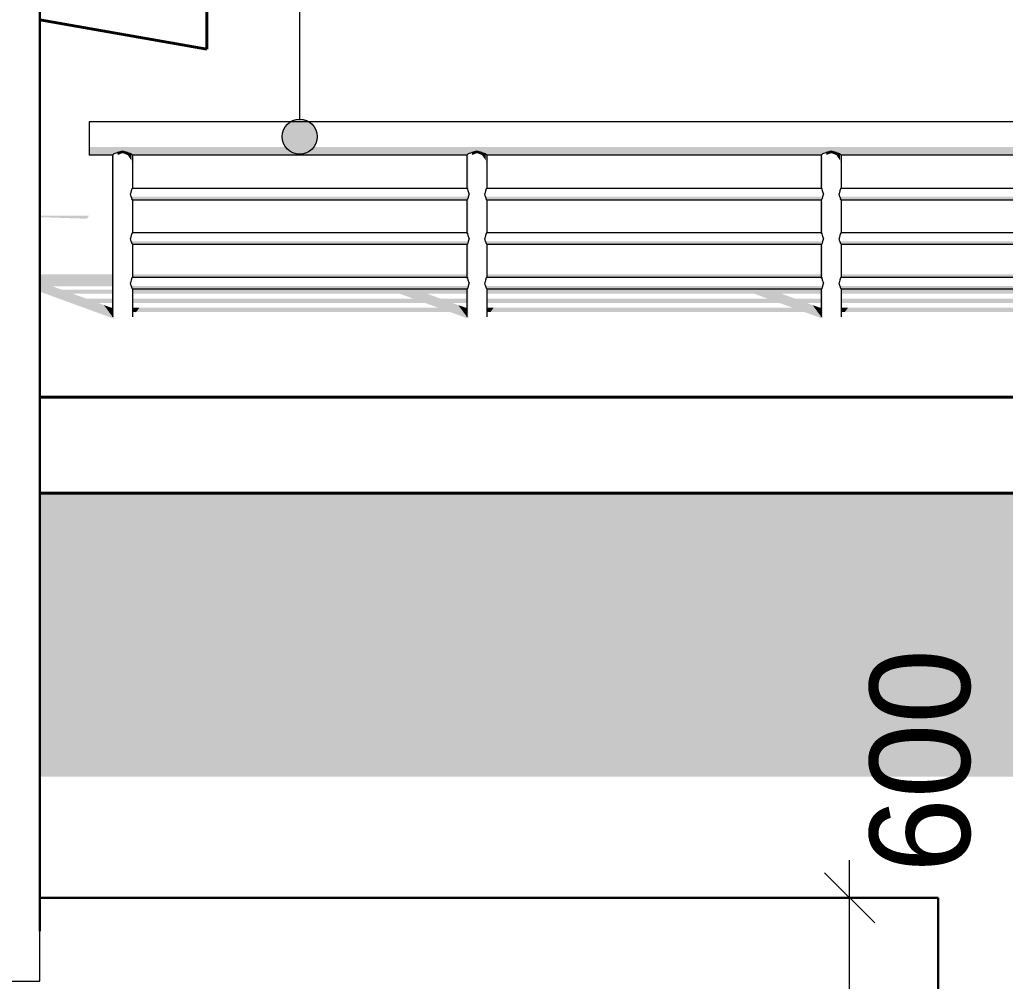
# Model space of a CAD drawing. Extents: x 433743 to 1380979, y -3599 to 36112.
# Drawn here: x 504949 to 507900, y 27650 to 30528 of the extents above; entities that cross this region are included whole.
import ezdxf
from ezdxf.enums import TextEntityAlignment as Align

# ---------------------------------------------------------------- set-up
doc = ezdxf.new("R2010")
doc.units = 0
doc.header["$MEASUREMENT"] = 0
for name, color, linetype, lineweight in [('0_Ном_пера__1', 7, 'Continuous', 13), ('0_Ном_пера__120', 7, 'Continuous', 13), ('0_Ном_пера__7', 7, 'Continuous', 5), ('Интерьер- Перегородка_Ном_пера__41', 7, 'Continuous', 30), ('Интерьер- Перегородка_Ном_пера__7', 7, 'Continuous', 5), ('Крыши_Ном_пера__61', 7, 'Continuous', 40), ('Крыши_Ном_пера__7', 7, 'Continuous', 5), ('Мебель_Ном_пера__1', 7, 'Continuous', 13), ('Мебель_Ном_пера__7', 7, 'Continuous', 5), ('Перекрытия_Ном_пера__21', 7, 'Continuous', 20)]:
    doc.layers.add(name, color=color, linetype=linetype, lineweight=lineweight)
doc.layers.add('0_Ном_пера__98', color=7, linetype='Continuous', lineweight=13, true_color=0x001f3e)
for name, color, linetype in [('Интерьер- Перегородка', 7, 'Continuous'), ('Крыши', 7, 'Continuous'), ('Мебель', 7, 'Continuous'), ('Перекрытия', 7, 'Continuous')]:
    doc.layers.add(name, color=color, linetype=linetype)
doc.styles.add('СГЕНЕРИР_СТИЛЬ_1', font='')
doc.styles.add('СГЕНЕРИР_СТИЛЬ_2', font='')
doc.styles.add('СГЕНЕРИР_СТИЛЬ_3', font='')
doc.styles.get('СГЕНЕРИР_СТИЛЬ_1').set_extended_font_data('Century Gothic')
doc.styles.get('СГЕНЕРИР_СТИЛЬ_2').set_extended_font_data('Century Gothic', bold=True)
doc.styles.get('СГЕНЕРИР_СТИЛЬ_3').set_extended_font_data('Arial Unicode MS Кириллический')
doc.dimstyles.new('СГЕНЕРИР_СТИЛЬ__1', dxfattribs={"dimtxt": 300, "dimasz": 142.5, "dimexe": 0.18, "dimexo": 300, "dimgap": 0.09, "dimtad": 3, "dimdec": 0, "dimzin": 0, "dimdsep": 46, "dimtxsty": 'СГЕНЕРИР_СТИЛЬ_3', "dimblk": 'ARROWHEAD_6', "dimblk1": 'ARROWHEAD_6', "dimblk2": 'ARROWHEAD_6', "dimcen": 0.09, "dimclrd": 256, "dimclre": 256, "dimclrt": 256, "dimadec": 0, "dimazin": 0, "dimtfac": 1, "dimtdec": 4, "dimtmove": 0, "dimatfit": 3, "dimfxl": 0, "dimtolj": 1, "dimtzin": 0, "dimarcsym": 0})
doc.dimstyles.new('СГЕНЕРИР_СТИЛЬ__2', dxfattribs={"dimtxt": 300, "dimasz": 142.5, "dimexe": 0.18, "dimexo": 300, "dimgap": 0.09, "dimtad": 1, "dimdec": 0, "dimzin": 0, "dimdsep": 46, "dimtxsty": 'СГЕНЕРИР_СТИЛЬ_3', "dimblk": 'ARROWHEAD_6', "dimblk1": 'ARROWHEAD_6', "dimblk2": 'ARROWHEAD_6', "dimcen": 0.09, "dimclrd": 256, "dimclre": 256, "dimclrt": 256, "dimadec": 0, "dimazin": 0, "dimtfac": 1, "dimtdec": 4, "dimtmove": 0, "dimatfit": 3, "dimfxl": 0, "dimtolj": 1, "dimtzin": 0, "dimarcsym": 0})

# ---------------------------------------------------------------- blocks, each defined once
blk = doc.blocks.new('Элемент разреза_695', base_point=(133390.9, 0))
at = {"layer": 'Мебель_Ном_пера__7', "linetype": 'Continuous'}
for points in [[(505157, 30129.4), (505241, 30129.4), (505242, 30130.4), (505257, 30134.4), (505272, 30130.4), (505273, 30129.4), (506301.9, 30129.4), (506302.8, 30130.4), (506317.8, 30134.4), (506332.8, 30130.4), (506333.8, 30129.4), (507362.7, 30129.4), (507363.7, 30130.4), (507378.7, 30134.4), (507393.7, 30130.4), (507394.7, 30129.4), (508423.5, 30129.4), (508424.5, 30130.4), (508439.5, 30134.4), (508454.5, 30130.4), (508455.5, 30129.4), (509484.4, 30129.4), (509485.3, 30130.4), (509500.3, 30134.4), (509515.3, 30130.4), (509516.3, 30129.4), (510545.2, 30129.4), (510546.2, 30130.4), (510561.2, 30134.4), (510576.2, 30130.4), (510577.2, 30129.4), (510661.2, 30129.4), (510661.2, 30147.7), (505157, 30147.7)], [(505157, 30122.7), (505227, 30122.7), (505231, 30126.7), (505241, 30129.4), (505157, 30129.4)], [(505227, 30122.7), (505227, 29638.8), (505231, 29633.4), (505231, 30126.7)], [(505242, 30130.4), (505242, 30123.2), (505257, 30128.9), (505257, 30134.4)], [(505257, 30134.4), (505257, 30128.9), (505272, 30123.2), (505272, 30130.4)], [(505272, 30130.4), (505272, 30123.2), (505276, 30117.5), (505276, 30128.6), (505273, 30129.4)], [(505273, 30129.4), (505283, 30126.7), (505287, 30122.7), (506287.8, 30122.7), (506291.9, 30126.7), (506301.9, 30129.4)], [(505283, 30126.7), (505276, 30128.6), (505276, 30117.5), (505283, 30107.6)], [(505283, 30107.6), (505287, 30086.4), (505287, 30122.7), (505283, 30126.7)], [(506291.9, 30126.7), (506287.8, 30122.7), (506287.8, 30024.3), (506290.2, 30022), (506291.9, 30015.7)], [(506302.8, 30130.4), (506302.8, 30123.2), (506317.8, 30128.9), (506317.8, 30134.4)], [(506317.8, 30128.9), (506332.8, 30123.2), (506332.8, 30130.4), (506317.8, 30134.4)], [(506332.8, 30130.4), (506332.8, 30123.2), (506336.9, 30117.5), (506336.9, 30128.6), (506333.8, 30129.4)], [(506333.8, 30129.4), (506343.8, 30126.7), (506347.8, 30122.7), (507348.7, 30122.7), (507352.7, 30126.7), (507362.7, 30129.4)], [(506336.9, 30117.5), (506343.8, 30107.6), (506343.8, 30126.7), (506336.9, 30128.6)], [(506343.8, 30126.7), (506343.8, 30107.6), (506347.8, 30086.4), (506347.8, 30122.7)], [(507348.7, 30024.3), (507351, 30022), (507352.7, 30015.7), (507352.7, 30126.7), (507348.7, 30122.7)], [(507363.7, 30130.4), (507363.7, 30123.2), (507378.7, 30128.9), (507378.7, 30134.4)], [(507393.7, 30130.4), (507378.7, 30134.4), (507378.7, 30128.9), (507393.7, 30123.2)], [(507393.7, 30123.2), (507397.7, 30117.5), (507397.7, 30128.6), (507394.7, 30129.4), (507393.7, 30130.4)], [(507394.7, 30129.4), (507404.7, 30126.7), (507408.7, 30122.7), (508409.5, 30122.7), (508413.5, 30126.7), (508423.5, 30129.4)], [(507397.7, 30117.5), (507404.7, 30107.6), (507404.7, 30126.7), (507397.7, 30128.6)], [(507404.7, 30126.7), (507404.7, 30107.6), (507408.7, 30086.4), (507408.7, 30122.7)], [(506276.9, 30024.3), (506285.6, 30022), (506290.2, 30022), (506287.8, 30024.3)], [(506291.9, 30015.7), (506290.2, 30022), (506285.6, 30022)], [(507337.7, 30024.3), (507346.4, 30022), (507351, 30022), (507348.7, 30024.3)], [(507352.7, 30015.7), (507351, 30022), (507346.4, 30022)], [(505283, 29997.9), (505284.7, 29991.7), (506290.2, 29991.7), (506291.9, 29997.9), (506292, 29998.1), (505282.8, 29998.1)], [(505283, 29997.9), (505282.8, 29998.1), (505283, 29997.9)], [(505283, 29997.9), (505287, 29976.7), (505287, 29989.3), (505284.7, 29991.7), (505283, 29997.9)], [(505287, 29989.3), (506287.8, 29989.3), (506290.2, 29991.7), (505284.7, 29991.7)], [(506287.8, 29891), (506290.2, 29888.7), (506291.9, 29882.4), (506291.9, 29997.9), (506290.2, 29991.7), (506287.8, 29989.3)], [(506343.8, 29997.9), (506345.5, 29991.7), (507351, 29991.7), (507352.7, 29997.9), (507352.8, 29998.1), (506343.7, 29998.1)], [(506343.7, 29998.1), (506343.8, 29997.9), (506343.8, 29997.9)], [(506343.8, 29997.9), (506347.8, 29976.7), (506347.8, 29989.3), (506345.5, 29991.7), (506343.8, 29997.9)], [(506347.8, 29989.3), (507348.7, 29989.3), (507351, 29991.7), (506345.5, 29991.7)], [(507351, 29991.7), (507348.7, 29989.3), (507348.7, 29891), (507351, 29888.7), (507352.7, 29882.4), (507352.7, 29997.9)], [(507404.7, 29997.9), (507406.3, 29991.7), (508411.8, 29991.7), (508413.5, 29997.9), (508413.7, 29998.1), (507404.5, 29998.1)], [(507404.5, 29998.1), (507404.7, 29997.9), (507404.7, 29997.9)], [(507406.3, 29991.7), (507404.7, 29997.9), (507404.7, 29997.9), (507408.7, 29976.7), (507408.7, 29989.3)], [(507408.7, 29989.3), (508409.5, 29989.3), (508411.8, 29991.7), (507406.3, 29991.7)], [(506276.9, 29891), (506285.6, 29888.7), (506290.2, 29888.7), (506287.8, 29891)], [(507337.7, 29891), (507346.4, 29888.7), (507351, 29888.7), (507348.7, 29891)], [(505283, 29864.6), (505284.7, 29858.4), (506290.2, 29858.4), (506291.9, 29864.6), (506292, 29864.8), (505282.8, 29864.8)], [(505282.8, 29864.8), (505283, 29864.5), (505283, 29864.6)], [(505283, 29864.5), (505287, 29843.3), (505287, 29856), (505284.7, 29858.4), (505283, 29864.6)], [(506291.9, 29882.4), (506290.2, 29888.7), (506285.6, 29888.7)], [(506290.2, 29858.4), (506287.8, 29856), (506287.8, 29757.7), (506290.2, 29755.3), (506291.9, 29749.1), (506291.9, 29864.6)], [(506343.8, 29864.6), (506345.5, 29858.4), (507351, 29858.4), (507352.7, 29864.6), (507352.8, 29864.8), (506343.7, 29864.8)], [(506343.8, 29864.6), (506343.7, 29864.8), (506343.8, 29864.5)], [(506343.8, 29864.5), (506347.8, 29843.3), (506347.8, 29856), (506345.5, 29858.4), (506343.8, 29864.6)], [(507352.7, 29882.4), (507351, 29888.7), (507346.4, 29888.7)], [(507348.7, 29757.7), (507351, 29755.3), (507352.7, 29749.1), (507352.7, 29864.6), (507351, 29858.4), (507348.7, 29856)], [(507404.7, 29864.6), (507406.3, 29858.4), (508411.8, 29858.4), (508413.5, 29864.6), (508413.7, 29864.8), (507404.5, 29864.8)], [(507404.5, 29864.8), (507404.7, 29864.5), (507404.7, 29864.6)], [(507404.7, 29864.5), (507408.7, 29843.3), (507408.7, 29856), (507406.3, 29858.4), (507404.7, 29864.6)], [(505287, 29856), (506287.8, 29856), (506290.2, 29858.4), (505284.7, 29858.4)], [(506347.8, 29856), (507348.7, 29856), (507351, 29858.4), (506345.5, 29858.4)], [(507408.7, 29856), (508409.5, 29856), (508411.8, 29858.4), (507406.3, 29858.4)], [(506287.8, 29757.7), (506276.9, 29757.7), (506285.6, 29755.3), (506290.2, 29755.3)], [(506291.9, 29749.1), (506290.2, 29755.3), (506285.6, 29755.3)], [(507337.7, 29757.7), (507346.4, 29755.3), (507351, 29755.3), (507348.7, 29757.7)], [(507352.7, 29749.1), (507351, 29755.3), (507346.4, 29755.3)], [(505283, 29731.3), (505284.7, 29725), (506290.2, 29725), (506291.9, 29731.3), (506292, 29731.4), (505282.8, 29731.4)], [(505282.8, 29731.4), (505283, 29731.2), (505283, 29731.3)], [(505283, 29731.2), (505287, 29710), (505287, 29722.7), (505284.7, 29725), (505283, 29731.3)], [(505287, 29722.7), (506287.8, 29722.7), (506290.2, 29725), (505284.7, 29725)], [(506287.8, 29722.7), (506287.8, 29638.8), (506291.9, 29633.4), (506291.9, 29731.3), (506290.2, 29725)], [(506343.8, 29731.3), (506345.5, 29725), (507351, 29725), (507352.7, 29731.3), (507352.8, 29731.4), (506343.7, 29731.4)], [(506343.7, 29731.4), (506343.8, 29731.2), (506343.8, 29731.3)], [(506345.5, 29725), (506343.8, 29731.3), (506343.8, 29731.2), (506347.8, 29710), (506347.8, 29722.7)], [(506347.8, 29722.7), (507348.7, 29722.7), (507351, 29725), (506345.5, 29725)], [(507348.7, 29638.8), (507352.7, 29633.4), (507352.7, 29731.3), (507351, 29725), (507348.7, 29722.7)], [(507404.7, 29731.3), (507406.3, 29725), (508411.8, 29725), (508413.5, 29731.3), (508413.7, 29731.4), (507404.5, 29731.4)], [(507404.7, 29731.3), (507404.5, 29731.4), (507404.7, 29731.2)], [(507404.7, 29731.2), (507408.7, 29710), (507408.7, 29722.7), (507406.3, 29725), (507404.7, 29731.3)], [(507408.7, 29722.7), (508409.5, 29722.7), (508411.8, 29725), (507406.3, 29725)]]:
    blk.add_hatch(color=256, dxfattribs=at).paths.add_polyline_path(points, flags=0)
at = {"layer": 'Мебель_Ном_пера__1', "linetype": 'Continuous'}
for p, q in [((505157, 30222.7), (505157, 30216)), ((510661.2, 30222.7), (505157, 30222.7)), ((505157, 30216), (505157, 30197.7)), ((505157, 30197.7), (505157, 30172.7)), ((505157, 30172.7), (505157, 30147.7)), ((505157, 30147.7), (505157, 30129.4)), ((505157, 30129.4), (505157, 30122.7)), ((505231, 30126.7), (505227, 30122.7)), ((505241, 30129.4), (505231, 30126.7)), ((505242, 30130.4), (505241, 30129.4)), ((505257, 30134.4), (505242, 30130.4)), ((505272, 30130.4), (505257, 30134.4)), ((505273, 30129.4), (505272, 30130.4)), ((505283, 30126.7), (505273, 30129.4)), ((505287, 30122.7), (505283, 30126.7)), ((506291.9, 30126.7), (506287.8, 30122.7)), ((506301.9, 30129.4), (506291.9, 30126.7)), ((506302.8, 30130.4), (506301.9, 30129.4)), ((506317.8, 30134.4), (506302.8, 30130.4)), ((506332.8, 30130.4), (506317.8, 30134.4)), ((506333.8, 30129.4), (506332.8, 30130.4)), ((506343.8, 30126.7), (506333.8, 30129.4)), ((506347.8, 30122.7), (506343.8, 30126.7)), ((507352.7, 30126.7), (507348.7, 30122.7)), ((507362.7, 30129.4), (507352.7, 30126.7)), ((507363.7, 30130.4), (507362.7, 30129.4)), ((507378.7, 30134.4), (507363.7, 30130.4)), ((507393.7, 30130.4), (507378.7, 30134.4)), ((507394.7, 30129.4), (507393.7, 30130.4)), ((507404.7, 30126.7), (507394.7, 30129.4)), ((507408.7, 30122.7), (507404.7, 30126.7)), ((505227, 30122.7), (505157, 30122.7)), ((505227, 30122.7), (505227, 29638.8)), ((505287, 30122.7), (505287, 30024.3)), ((506287.9, 30122.7), (505287, 30122.7)), ((506287.8, 30122.7), (506287.8, 30024.3)), ((506347.8, 30122.7), (506347.8, 30024.3)), ((507348.7, 30122.7), (506347.8, 30122.7)), ((507348.7, 30122.7), (507348.7, 30024.3)), ((508409.5, 30122.7), (507408.6, 30122.7)), ((507408.7, 30122.7), (507408.7, 30024.3)), ((505282.8, 30015.6), (505280.5, 30006.8)), ((505283, 30015.7), (505282.8, 30015.6)), ((505284.7, 30022), (505283, 30015.7)), ((505287, 30024.3), (505284.7, 30022)), ((505287, 30024.3), (506287.8, 30024.3)), ((506290.2, 30022), (506287.8, 30024.3)), ((506291.9, 30015.7), (506290.2, 30022)), ((506292, 30015.6), (506291.9, 30015.7)), ((506294.4, 30006.8), (506292, 30015.6)), ((506343.7, 30015.6), (506341.3, 30006.8)), ((506343.8, 30015.7), (506343.7, 30015.6)), ((506345.5, 30022), (506343.8, 30015.7)), ((506347.8, 30024.3), (506345.5, 30022)), ((506347.8, 30024.3), (507348.7, 30024.3)), ((507351, 30022), (507348.7, 30024.3)), ((507352.7, 30015.7), (507351, 30022)), ((507352.8, 30015.6), (507352.7, 30015.7)), ((507355.2, 30006.8), (507352.8, 30015.6)), ((507404.5, 30015.6), (507402.2, 30006.8)), ((507404.7, 30015.7), (507404.5, 30015.6)), ((507406.3, 30022), (507404.7, 30015.7)), ((507408.7, 30024.3), (507406.3, 30022)), ((507408.7, 30024.3), (508409.5, 30024.3)), ((505282.8, 29998.1), (505280.5, 30006.8)), ((505283, 29997.9), (505282.8, 29998.1)), ((505283, 29997.9), (505284.7, 29991.7)), ((505287, 29989.3), (505284.7, 29991.7)), ((505287, 29989.4), (505287, 29891)), ((505287, 29989.3), (506287.8, 29989.3)), ((506287.8, 29989.3), (506290.2, 29991.7)), ((506287.8, 29989.4), (506287.8, 29891)), ((506291.9, 29997.9), (506290.2, 29991.7)), ((506292, 29998.1), (506291.9, 29997.9)), ((506294.4, 30006.8), (506292, 29998.1)), ((506343.7, 29998.1), (506341.3, 30006.8)), ((506343.8, 29997.9), (506343.7, 29998.1)), ((506343.8, 29997.9), (506345.5, 29991.7)), ((506347.8, 29989.3), (506345.5, 29991.7)), ((506347.8, 29989.4), (506347.8, 29891)), ((506347.8, 29989.3), (507348.7, 29989.3)), ((507348.7, 29989.3), (507351, 29991.7)), ((507348.7, 29989.4), (507348.7, 29891)), ((507352.7, 29997.9), (507351, 29991.7)), ((507352.8, 29998.1), (507352.7, 29997.9)), ((507355.2, 30006.8), (507352.8, 29998.1)), ((507404.5, 29998.1), (507402.2, 30006.8)), ((507404.7, 29997.9), (507404.5, 29998.1)), ((507404.7, 29997.9), (507406.3, 29991.7)), ((507408.7, 29989.3), (507406.3, 29991.7)), ((507408.7, 29989.4), (507408.7, 29891)), ((507408.7, 29989.3), (508409.5, 29989.3)), ((505287, 29891), (505284.7, 29888.7)), ((505287, 29891), (506287.8, 29891)), ((506290.2, 29888.7), (506287.8, 29891)), ((506347.8, 29891), (506345.5, 29888.7)), ((506347.8, 29891), (507348.7, 29891)), ((507351, 29888.7), (507348.7, 29891)), ((507408.7, 29891), (507406.3, 29888.7)), ((507408.7, 29891), (508409.5, 29891)), ((505282.8, 29882.3), (505280.5, 29873.5)), ((505282.8, 29864.8), (505280.5, 29873.5)), ((505283, 29882.4), (505282.8, 29882.3)), ((505283, 29864.6), (505282.8, 29864.8)), ((505284.7, 29888.7), (505283, 29882.4)), ((505283, 29864.6), (505284.7, 29858.4)), ((506291.9, 29882.4), (506290.2, 29888.7)), ((506291.9, 29864.6), (506290.2, 29858.4)), ((506292, 29882.3), (506291.9, 29882.4)), ((506292, 29864.8), (506291.9, 29864.6)), ((506294.4, 29873.5), (506292, 29882.3)), ((506294.4, 29873.5), (506292, 29864.8)), ((506343.7, 29882.3), (506341.3, 29873.5)), ((506343.7, 29864.8), (506341.3, 29873.5)), ((506343.8, 29882.4), (506343.7, 29882.3)), ((506343.8, 29864.6), (506343.7, 29864.8)), ((506345.5, 29888.7), (506343.8, 29882.4)), ((506343.8, 29864.6), (506345.5, 29858.4)), ((507352.7, 29882.4), (507351, 29888.7)), ((507352.7, 29864.6), (507351, 29858.4)), ((507352.8, 29882.3), (507352.7, 29882.4)), ((507352.8, 29864.8), (507352.7, 29864.6)), ((507355.2, 29873.5), (507352.8, 29882.3)), ((507355.2, 29873.5), (507352.8, 29864.8)), ((507404.5, 29882.3), (507402.2, 29873.5)), ((507404.5, 29864.8), (507402.2, 29873.5)), ((507404.7, 29882.4), (507404.5, 29882.3)), ((507404.7, 29864.6), (507404.5, 29864.8)), ((507406.3, 29888.7), (507404.7, 29882.4)), ((507404.7, 29864.6), (507406.3, 29858.4)), ((505287, 29856), (505284.7, 29858.4)), ((505287, 29856), (505287, 29757.7)), ((505287, 29856), (506287.8, 29856)), ((506287.8, 29856), (506290.2, 29858.4)), ((506287.8, 29856), (506287.8, 29757.7)), ((506347.8, 29856), (506345.5, 29858.4)), ((506347.8, 29856), (506347.8, 29757.7)), ((506347.8, 29856), (507348.7, 29856)), ((507348.7, 29856), (507351, 29858.4)), ((507348.7, 29856), (507348.7, 29757.7)), ((507408.7, 29856), (507406.3, 29858.4)), ((507408.7, 29856), (507408.7, 29757.7)), ((507408.7, 29856), (508409.5, 29856)), ((505282.8, 29748.9), (505280.5, 29740.2)), ((505283, 29749.1), (505282.8, 29748.9)), ((505284.7, 29755.3), (505283, 29749.1)), ((505287, 29757.7), (505284.7, 29755.3)), ((505287, 29757.7), (506287.8, 29757.7)), ((506290.2, 29755.3), (506287.8, 29757.7)), ((506291.9, 29749.1), (506290.2, 29755.3)), ((506292, 29748.9), (506291.9, 29749.1)), ((506294.4, 29740.2), (506292, 29748.9)), ((506343.7, 29748.9), (506341.3, 29740.2)), ((506343.8, 29749.1), (506343.7, 29748.9)), ((506345.5, 29755.3), (506343.8, 29749.1)), ((506347.8, 29757.7), (506345.5, 29755.3)), ((506347.8, 29757.7), (507348.7, 29757.7)), ((507351, 29755.3), (507348.7, 29757.7)), ((507352.7, 29749.1), (507351, 29755.3)), ((507352.8, 29748.9), (507352.7, 29749.1)), ((507355.2, 29740.2), (507352.8, 29748.9)), ((507404.5, 29748.9), (507402.2, 29740.2)), ((507404.7, 29749.1), (507404.5, 29748.9)), ((507406.3, 29755.3), (507404.7, 29749.1)), ((507408.7, 29757.7), (507406.3, 29755.3)), ((507408.7, 29757.7), (508409.5, 29757.7)), ((505282.8, 29731.4), (505280.5, 29740.2)), ((505283, 29731.3), (505282.8, 29731.4)), ((505283, 29731.3), (505284.7, 29725)), ((505287, 29722.7), (505284.7, 29725)), ((505287, 29722.7), (505287, 29638.8)), ((505287, 29722.7), (506287.8, 29722.7)), ((506287.8, 29722.7), (506290.2, 29725)), ((506287.8, 29722.7), (506287.8, 29638.8)), ((506291.9, 29731.3), (506290.2, 29725)), ((506292, 29731.4), (506291.9, 29731.3)), ((506294.4, 29740.2), (506292, 29731.4)), ((506343.7, 29731.4), (506341.3, 29740.2)), ((506343.8, 29731.3), (506343.7, 29731.4)), ((506343.8, 29731.3), (506345.5, 29725)), ((506347.8, 29722.7), (506345.5, 29725)), ((506347.8, 29722.7), (506347.8, 29638.8)), ((506347.8, 29722.7), (507348.7, 29722.7)), ((507348.7, 29722.7), (507351, 29725)), ((507348.7, 29722.7), (507348.7, 29638.8)), ((507352.7, 29731.3), (507351, 29725)), ((507352.8, 29731.4), (507352.7, 29731.3)), ((507355.2, 29740.2), (507352.8, 29731.4)), ((507404.5, 29731.4), (507402.2, 29740.2)), ((507404.7, 29731.3), (507404.5, 29731.4)), ((507404.7, 29731.3), (507406.3, 29725)), ((507408.7, 29722.7), (507406.3, 29725)), ((507408.7, 29722.7), (507408.7, 29638.8)), ((507408.7, 29722.7), (508409.5, 29722.7))]:
    blk.add_line(p, q, dxfattribs=at)
blk = doc.blocks.new('Элемент разреза_117', base_point=(133390.9, 0))
at = {"layer": 'Перекрытия_Ном_пера__21', "linetype": 'Continuous'}
for p, q in [((505008.9, 27650), (505008.9, 27800)), ((501358.9, 27650), (505008.9, 27650))]:
    blk.add_line(p, q, dxfattribs=at)
blk = doc.blocks.new('Элемент разреза_142', base_point=(133390.9, 0))
at = {"layer": 'Крыши_Ном_пера__7', "linetype": 'Continuous'}
for points in [[(505156.8, 29942), (505008.9, 29942), (505008.9, 29937.2), (505150.1, 29932.5)], [(505133.6, 29765.8), (505008.9, 29765.8), (505008.9, 29714.2), (505231, 29633.4), (505201, 29674.1), (505183, 29680.7), (505196.2, 29680.7), (505187.1, 29693.1), (505149, 29693.1), (505108, 29708), (505176.1, 29708), (505167, 29720.3), (505074.1, 29720.3), (505046.3, 29730.5), (505159.6, 29730.5)], [(505227, 29765.8), (505133.6, 29765.8), (505159.6, 29730.5), (505227, 29730.5)], [(505287, 29765.8), (505287, 29757.7), (505374.5, 29757.7), (505380.4, 29765.8)], [(505380.4, 29765.8), (505374.5, 29757.7), (506200.4, 29757.7), (506194.4, 29765.8)], [(506287.8, 29765.8), (506194.4, 29765.8), (506200.4, 29757.7), (506287.8, 29757.7)], [(506347.8, 29757.7), (506435.3, 29757.7), (506441.3, 29765.8), (506347.8, 29765.8)], [(506441.3, 29765.8), (506435.3, 29757.7), (507261.2, 29757.7), (507255.2, 29765.8)], [(507348.7, 29765.8), (507255.2, 29765.8), (507261.2, 29757.7), (507348.7, 29757.7)], [(507408.7, 29765.8), (507408.7, 29757.7), (507496.2, 29757.7), (507502.1, 29765.8)], [(507502.1, 29765.8), (507496.2, 29757.7), (508322, 29757.7), (508316.1, 29765.8)], [(505167, 29720.3), (505176.1, 29708), (505227, 29708), (505227, 29720.3)], [(505347, 29720.3), (505287, 29720.3), (505287, 29708), (505337.9, 29708)], [(505297.7, 29653.4), (506236.8, 29653.4), (506291.9, 29633.4), (506261.9, 29674.1), (506243.8, 29680.7), (506257, 29680.7), (506247.9, 29693.1), (506209.9, 29693.1), (506168.8, 29708), (506236.9, 29708), (506227.8, 29720.3), (506134.9, 29720.3), (506128.5, 29722.7), (506046.5, 29722.7), (506052.9, 29720.3), (505347, 29720.3), (505337.9, 29708), (506086.9, 29708), (506127.9, 29693.1), (505326.9, 29693.1), (505317.8, 29680.7), (506161.9, 29680.7), (506202.9, 29665.8), (505306.8, 29665.8)], [(506287.8, 29720.3), (506227.8, 29720.3), (506236.9, 29708), (506287.8, 29708)], [(506347.8, 29708), (506398.7, 29708), (506407.8, 29720.3), (506347.8, 29720.3)], [(506367.7, 29665.8), (506358.6, 29653.4), (507297.7, 29653.4), (507352.7, 29633.4), (507322.7, 29674.1), (507304.7, 29680.7), (507317.9, 29680.7), (507308.8, 29693.1), (507270.7, 29693.1), (507229.7, 29708), (507297.8, 29708), (507288.7, 29720.3), (507195.7, 29720.3), (507189.3, 29722.7), (507107.4, 29722.7), (507113.8, 29720.3), (506407.8, 29720.3), (506398.7, 29708), (507147.7, 29708), (507188.7, 29693.1), (506387.7, 29693.1), (506378.6, 29680.7), (507222.7, 29680.7), (507263.7, 29665.8)], [(507288.7, 29720.3), (507297.8, 29708), (507348.7, 29708), (507348.7, 29720.3)], [(507468.7, 29720.3), (507408.7, 29720.3), (507408.7, 29708), (507459.6, 29708)], [(507428.5, 29665.8), (507419.4, 29653.4), (508358.5, 29653.4), (508413.5, 29633.4), (508383.5, 29674.1), (508365.5, 29680.7), (508378.7, 29680.7), (508369.6, 29693.1), (508331.5, 29693.1), (508290.5, 29708), (508358.6, 29708), (508349.5, 29720.3), (508256.6, 29720.3), (508250.2, 29722.7), (508168.2, 29722.7), (508174.6, 29720.3), (507468.7, 29720.3), (507459.6, 29708), (508208.5, 29708), (508249.6, 29693.1), (507448.6, 29693.1), (507439.5, 29680.7), (508283.5, 29680.7), (508324.6, 29665.8)], [(505187.1, 29693.1), (505196.2, 29680.7), (505227, 29680.7), (505227, 29693.1)], [(505287, 29680.7), (505317.8, 29680.7), (505326.9, 29693.1), (505287, 29693.1)], [(506287.8, 29693.1), (506247.9, 29693.1), (506257, 29680.7), (506287.8, 29680.7)], [(506387.7, 29693.1), (506347.8, 29693.1), (506347.8, 29680.7), (506378.6, 29680.7)], [(507308.8, 29693.1), (507317.9, 29680.7), (507348.7, 29680.7), (507348.7, 29693.1)], [(507408.7, 29680.7), (507439.5, 29680.7), (507448.6, 29693.1), (507408.7, 29693.1)], [(505201, 29674.1), (505227, 29638.8), (505227, 29665.8), (505224, 29665.8)], [(505287, 29665.8), (505287, 29653.4), (505297.7, 29653.4), (505306.8, 29665.8)], [(506261.9, 29674.1), (506287.8, 29638.8), (506287.8, 29665.8), (506284.9, 29665.8)], [(506347.8, 29665.8), (506347.8, 29653.4), (506358.6, 29653.4), (506367.7, 29665.8)], [(507322.7, 29674.1), (507348.7, 29638.8), (507348.7, 29665.8), (507345.7, 29665.8)], [(507408.7, 29665.8), (507408.7, 29653.4), (507419.4, 29653.4), (507428.5, 29665.8)], [(505008.9, 29533.6), (505008.9, 29533.6), (505008.9, 29630.8)], [(505008.9, 29533.6), (505008.9, 29397.9), (505008.9, 29397.9), (505008.9, 29533.6)]]:
    blk.add_hatch(color=256, dxfattribs=at).paths.add_polyline_path(points, flags=0)
at = {"layer": 'Крыши_Ном_пера__61', "linetype": 'Continuous'}
for p, q in [((510995.2, 29397.9), (505008.9, 29397.9)), ((510995.2, 29110.6), (505008.9, 29110.6))]:
    blk.add_line(p, q, dxfattribs=at)
blk = doc.blocks.new('Элемент разреза_155', base_point=(133390.9, 0))
at = {"layer": 'Крыши_Ном_пера__61', "linetype": 'Continuous'}
for p, q in [((505509, 30440), (505509, 30673.6)), ((505008.9, 30528.2), (505509, 30440))]:
    blk.add_line(p, q, dxfattribs=at)
blk = doc.blocks.new('Элемент разреза_204', base_point=(133390.9, 0))
at = {"layer": 'Интерьер- Перегородка_Ном_пера__41', "linetype": 'Continuous'}
blk.add_line((507698.9, 27900), (507698.9, 24900), dxfattribs=at)
blk = doc.blocks.new('Элемент разреза_327', base_point=(133390.9, 0))
at = {"layer": '0_Ном_пера__7', "linetype": 'Continuous'}
blk.add_hatch(color=256, dxfattribs=at).paths.add_polyline_path([(505008.9, 30528.2), (505008.9, 29630.8)], flags=0)
blk = doc.blocks.new('Элемент разреза_378', base_point=(133390.9, 0))
at = {"layer": 'Интерьер- Перегородка_Ном_пера__7', "linetype": 'Continuous'}
blk.add_hatch(color=256, dxfattribs=at).paths.add_polyline_path([(505008.9, 29110.6), (505008.9, 28262.1), (510395.2, 28262), (510872.4, 29110.6)], flags=0)
at = {"layer": 'Интерьер- Перегородка_Ном_пера__41', "linetype": 'Continuous'}
blk.add_line((505008.9, 27900), (507698.9, 27900), dxfattribs=at)
blk = doc.blocks.new('Элемент разреза_506', base_point=(133390.9, 0))
at = {"layer": 'Интерьер- Перегородка_Ном_пера__41', "linetype": 'Continuous'}
blk.add_line((505008.9, 30900), (505008.9, 27800), dxfattribs=at)
blk = doc.blocks.new('*D1019', base_point=(133390.9, 0))
at = {"layer": '0_Ном_пера__98', "linetype": 'Continuous'}
for p, q in [((507433.6, 27900), (507433.6, 28012.5)), ((507508.6, 27825), (507358.6, 27975)), ((507574.3, 27900), (507293, 27900)), ((507433.6, 27300), (507433.6, 27900)), ((507358.6, 27375), (507508.6, 27225)), ((507574.3, 27300), (507293, 27300))]:
    blk.add_line(p, q, dxfattribs=at)
at = {"layer": '0_Ном_пера__98', "insert": (507493.6, 27975), "char_height": 300, "attachment_point": 1, "rotation": 90, "style": 'СГЕНЕРИР_СТИЛЬ_1'}
blk.add_mtext('{600}', dxfattribs=at)
blk = doc.blocks.new('ARROWHEAD_6')
at = {"linetype": 'Continuous'}
for p, q in [((-0.5, -0.5), (0.5, 0.5)), ((0, 0), (-1, 0))]:
    blk.add_line(p, q, dxfattribs=at)
blk = doc.blocks.new('*D1039', base_point=(133390.9, 0))
at = {"layer": '0_Ном_пера__98', "linetype": 'Continuous'}
for p, q in [((491202.7, 27900), (491202.7, 28012.5)), ((491277.7, 27825), (491127.7, 27975)), ((491343.3, 27900), (491062.1, 27900)), ((491202.7, 27300), (491202.7, 27900)), ((491127.7, 27375), (491277.7, 27225)), ((491343.3, 27300), (491062.1, 27300))]:
    blk.add_line(p, q, dxfattribs=at)
at = {"layer": '0_Ном_пера__98', "insert": (490842.7, 27975), "char_height": 300, "attachment_point": 1, "rotation": 90, "style": 'СГЕНЕРИР_СТИЛЬ_1'}
blk.add_mtext('{600}', dxfattribs=at)
blk = doc.blocks.new('*D1059', base_point=(133390.9, 0))
at = {"layer": '0_Ном_пера__98', "linetype": 'Continuous'}
for p, q in [((469625.5, 27900), (469625.5, 28012.5)), ((469700.5, 27825), (469550.5, 27975)), ((469766.2, 27900), (469484.9, 27900)), ((469625.5, 27300), (469625.5, 27900)), ((469550.5, 27375), (469700.5, 27225)), ((469766.2, 27300), (469484.9, 27300))]:
    blk.add_line(p, q, dxfattribs=at)
at = {"layer": '0_Ном_пера__98', "insert": (469685.5, 27975), "char_height": 300, "attachment_point": 1, "rotation": 90, "style": 'СГЕНЕРИР_СТИЛЬ_1'}
blk.add_mtext('{600}', dxfattribs=at)
blk = doc.blocks.new('*D1079', base_point=(133390.9, 0))
at = {"layer": '0_Ном_пера__98', "linetype": 'Continuous'}
for p, q in [((452887.4, 27900), (452887.4, 28012.5)), ((452962.4, 27825), (452812.4, 27975)), ((453028, 27900), (452746.7, 27900)), ((452887.4, 27300), (452887.4, 27900)), ((452812.4, 27375), (452962.4, 27225)), ((453028, 27300), (452746.7, 27300))]:
    blk.add_line(p, q, dxfattribs=at)
at = {"layer": '0_Ном_пера__98', "insert": (452947.4, 27975), "char_height": 300, "attachment_point": 1, "rotation": 90, "style": 'СГЕНЕРИР_СТИЛЬ_1'}
blk.add_mtext('{600}', dxfattribs=at)
blk = doc.blocks.new('*D1096', base_point=(133390.9, 0))
at = {"layer": '0_Ном_пера__98', "linetype": 'Continuous'}
for p, q in [((446940.8, 27375), (447090.8, 27225)), ((447315.8, 27300), (446875.2, 27300)), ((447015.8, 24900), (447015.8, 27300)), ((446940.8, 24975), (447090.8, 24825)), ((447315.8, 24900), (446875.2, 24900))]:
    blk.add_line(p, q, dxfattribs=at)
at = {"layer": '0_Ном_пера__98', "char_height": 300, "attachment_point": 1, "rotation": 90, "style": 'СГЕНЕРИР_СТИЛЬ_1'}
for s, insert in [('{600}', (446310.8, 27248.5)), ('{2\xa0400}', (446655.8, 25572))]:
    blk.add_mtext(s, dxfattribs=dict(at, insert=insert))
blk = doc.blocks.new('*D1097', base_point=(133390.9, 0))
at = {"layer": '0_Ном_пера__98', "linetype": 'Continuous'}
for p, q in [((446940.8, 27975), (447090.8, 27825)), ((447315.8, 27900), (446875.2, 27900)), ((447015.8, 27300), (447015.8, 27900)), ((446940.8, 27375), (447090.8, 27225)), ((447315.8, 27300), (446875.2, 27300))]:
    blk.add_line(p, q, dxfattribs=at)
blk = doc.blocks.new('*D1098', base_point=(133390.9, 0))
at = {"layer": '0_Ном_пера__98', "linetype": 'Continuous'}
for p, q in [((446940.8, 29775), (447090.8, 29625)), ((447315.8, 29700), (446875.2, 29700)), ((447015.8, 27900), (447015.8, 29700)), ((446940.8, 27975), (447090.8, 27825)), ((447315.8, 27900), (446875.2, 27900))]:
    blk.add_line(p, q, dxfattribs=at)
at = {"layer": '0_Ном_пера__98', "insert": (446655.8, 28272), "char_height": 300, "attachment_point": 1, "rotation": 90, "style": 'СГЕНЕРИР_СТИЛЬ_1'}
blk.add_mtext('{1\xa0800}', dxfattribs=at)
blk = doc.blocks.new('*D1099', base_point=(133390.9, 0))
at = {"layer": '0_Ном_пера__98', "linetype": 'Continuous'}
for p, q in [((447015.8, 30890), (447015.8, 31002.5)), ((447090.8, 30815), (446940.8, 30965)), ((447315.8, 30890), (446875.2, 30890)), ((447015.8, 29700), (447015.8, 30890)), ((446940.8, 29775), (447090.8, 29625)), ((447315.8, 29700), (446875.2, 29700))]:
    blk.add_line(p, q, dxfattribs=at)
at = {"layer": '0_Ном_пера__98', "insert": (446655.8, 30965), "char_height": 300, "attachment_point": 1, "rotation": 90, "style": 'СГЕНЕРИР_СТИЛЬ_1'}
blk.add_mtext('{1\xa0190}', dxfattribs=at)
blk = doc.blocks.new('*D1116', base_point=(133390.9, 0))
at = {"layer": '0_Ном_пера__98', "linetype": 'Continuous'}
for p, q in [((443109.8, 27725), (443259.8, 27575)), ((443484.8, 27650), (443044.2, 27650)), ((443184.8, 26000), (443184.8, 27650)), ((443109.8, 26075), (443259.8, 25925)), ((443484.8, 26000), (443044.2, 26000))]:
    blk.add_line(p, q, dxfattribs=at)
at = {"layer": '0_Ном_пера__98', "insert": (442824.8, 26297), "char_height": 300, "attachment_point": 1, "rotation": 90, "style": 'СГЕНЕРИР_СТИЛЬ_1'}
blk.add_mtext('{1\xa0650}', dxfattribs=at)
blk = doc.blocks.new('*D1117', base_point=(133390.9, 0))
at = {"layer": '0_Ном_пера__98', "linetype": 'Continuous'}
for p, q in [((443109.8, 30975), (443259.8, 30825)), ((443484.8, 30900), (443044.2, 30900)), ((443184.8, 27650), (443184.8, 30900)), ((443109.8, 27725), (443259.8, 27575)), ((443484.8, 27650), (443044.2, 27650))]:
    blk.add_line(p, q, dxfattribs=at)
at = {"layer": '0_Ном_пера__98', "char_height": 300, "attachment_point": 1, "rotation": 90, "style": 'СГЕНЕРИР_СТИЛЬ_1'}
for s, insert in [('{500}', (442824.8, 30121.9)), ('{3\xa0250}', (442824.8, 28395.5))]:
    blk.add_mtext(s, dxfattribs=dict(at, insert=insert))
blk = doc.blocks.new('*D1118', base_point=(133390.9, 0))
at = {"layer": '0_Ном_пера__98', "linetype": 'Continuous'}
for p, q in [((443184.8, 31400), (443184.8, 31512.5)), ((443259.8, 31325), (443109.8, 31475)), ((443484.8, 31400), (443044.2, 31400)), ((443184.8, 30900), (443184.8, 31400)), ((443109.8, 30975), (443259.8, 30825)), ((443484.8, 30900), (443044.2, 30900))]:
    blk.add_line(p, q, dxfattribs=at)
blk = doc.blocks.new('*D1221', base_point=(133390.9, 0))
at = {"layer": '0_Ном_пера__98', "linetype": 'Continuous'}
for p, q in [((479864.6, 27900), (479864.6, 28012.5)), ((479939.6, 27825), (479789.6, 27975)), ((480005.3, 27900), (479724, 27900)), ((479864.6, 27300), (479864.6, 27900)), ((479789.6, 27375), (479939.6, 27225)), ((480005.3, 27300), (479724, 27300))]:
    blk.add_line(p, q, dxfattribs=at)
at = {"layer": '0_Ном_пера__98', "insert": (479924.6, 27975), "char_height": 300, "attachment_point": 1, "rotation": 90, "style": 'СГЕНЕРИР_СТИЛЬ_1'}
blk.add_mtext('{600}', dxfattribs=at)
blk = doc.blocks.new('Выносная надпись_9', base_point=(505787.4, 30178.3))
at = {"layer": '0_Ном_пера__120', "linetype": 'Continuous'}
blk.add_hatch(color=256, dxfattribs=at).paths.add_polyline_path([(505839.9, 30178.3), (505835.9, 30198.4), (505824.5, 30215.4), (505807.5, 30226.8), (505787.4, 30230.8), (505767.3, 30226.8), (505750.2, 30215.4), (505738.9, 30198.4), (505734.9, 30178.3), (505738.9, 30158.2), (505750.2, 30141.2), (505767.3, 30129.8), (505787.4, 30125.8), (505807.5, 30129.8), (505824.5, 30141.2), (505835.9, 30158.2)], flags=0)
for p, q in [((505787.4, 30230.8), (505787.4, 30711.6)), ((505787.4, 30711.6), (505912.2, 30711.6)), ((505912.2, 30711.6), (507750.3, 30711.6)), ((507750.3, 30711.6), (505912.2, 30711.6))]:
    blk.add_line(p, q, dxfattribs=at)
blk.add_circle((505787.4, 30178.3), 52.5, dxfattribs=at)
at = {"layer": '0_Ном_пера__1', "style": 'СГЕНЕРИР_СТИЛЬ_2'}
blk.add_attdef('txt1', text='', height=300, dxfattribs=at).set_placement((505912.2, 30734.3), align=Align.BOTTOM_LEFT)

msp = doc.modelspace()

# ---------------------------------------------------------------- block references
at = {"linetype": 'Continuous'}
ref = msp.add_blockref('Выносная надпись_9', (505787.4, 30178.3), dxfattribs=at)
ref.add_attrib('txt1', 'МOh=0.6', dxfattribs={"layer": '0_Ном_пера__1', "color": 7, "linetype": 'Continuous', "height": 300, "style": 'СГЕНЕРИР_СТИЛЬ_2'}).set_placement((505912.2, 30734.3), align=Align.BOTTOM_LEFT)
msp.add_blockref('Элемент разреза_327', (133390.9, 0))
at = {"layer": 'Интерьер- Перегородка'}
for name in ['Элемент разреза_378', 'Элемент разреза_506', 'Элемент разреза_204']:
    msp.add_blockref(name, (133390.9, 0), dxfattribs=at)
at = {"layer": 'Крыши'}
for name in ['Элемент разреза_142', 'Элемент разреза_155']:
    msp.add_blockref(name, (133390.9, 0), dxfattribs=at)
at = {"layer": 'Мебель'}
msp.add_blockref('Элемент разреза_695', (133390.9, 0), dxfattribs=at)
at = {"layer": 'Перекрытия'}
msp.add_blockref('Элемент разреза_117', (133390.9, 0), dxfattribs=at)

# ---------------------------------------------------------------- dimensions: what is measured, and where the dimension line sits
at = {"linetype": 'Continuous'}
for base, p1, p2, dimstyle, picture, middle in [((447015.8, 0), (1380567.2, 29700), (1380979.5, 30890), 'СГЕНЕРИР_СТИЛЬ__2', '*D1099', (446805.8, 31479.3)), ((443184.8, 0), (516408.9, 30900), (516408.9, 31400), 'СГЕНЕРИР_СТИЛЬ__2', '*D1118', (442974.8, 30459.3)), ((443184.8, 0), (516258.9, 27650), (516408.9, 30900), 'СГЕНЕРИР_СТИЛЬ__2', '*D1117', (442974.8, 28909.8)), ((447015.8, 0), (513725.7, 27900), (1380567.2, 29700), 'СГЕНЕРИР_СТИЛЬ__2', '*D1098', (446805.8, 28786.3)), ((452887.4, 0), (507178.9, 27300), (507419.7, 27900), 'СГЕНЕРИР_СТИЛЬ__1', '*D1079', (453097.4, 28312.4)), ((469625.5, 0), (507178.9, 27300), (507419.7, 27900), 'СГЕНЕРИР_СТИЛЬ__1', '*D1059', (469835.5, 28312.4)), ((479864.6, 0), (507178.9, 27300), (507419.7, 27900), 'СГЕНЕРИР_СТИЛЬ__1', '*D1221', (480074.6, 28312.4)), ((491202.7, 0), (507178.9, 27300), (507419.7, 27900), 'СГЕНЕРИР_СТИЛЬ__2', '*D1039', (490992.7, 28312.4)), ((507433.6, 0), (507178.9, 27300), (507419.7, 27900), 'СГЕНЕРИР_СТИЛЬ__1', '*D1019', (507643.6, 28312.4)), ((447015.8, 0), (513725.7, 27300), (513725.7, 27900), 'СГЕНЕРИР_СТИЛЬ__2', '*D1097', (446460.8, 27585.8)), ((447015.8, 0), (513725.7, 24900), (513725.7, 27300), 'СГЕНЕРИР_СТИЛЬ__2', '*D1096', (446805.8, 26086.3)), ((443184.8, 0), (516258.9, 26000), (516258.9, 27650), 'СГЕНЕРИР_СТИЛЬ__2', '*D1116', (442974.8, 26811.3))]:
    dim = msp.add_linear_dim(base=base, p1=p1, p2=p2, angle=90, dimstyle=dimstyle, dxfattribs=at)
    dim.commit()
    dim.dimension.update_dxf_attribs({"geometry": picture, "text_midpoint": middle})

doc.saveas('drawing.dxf')
